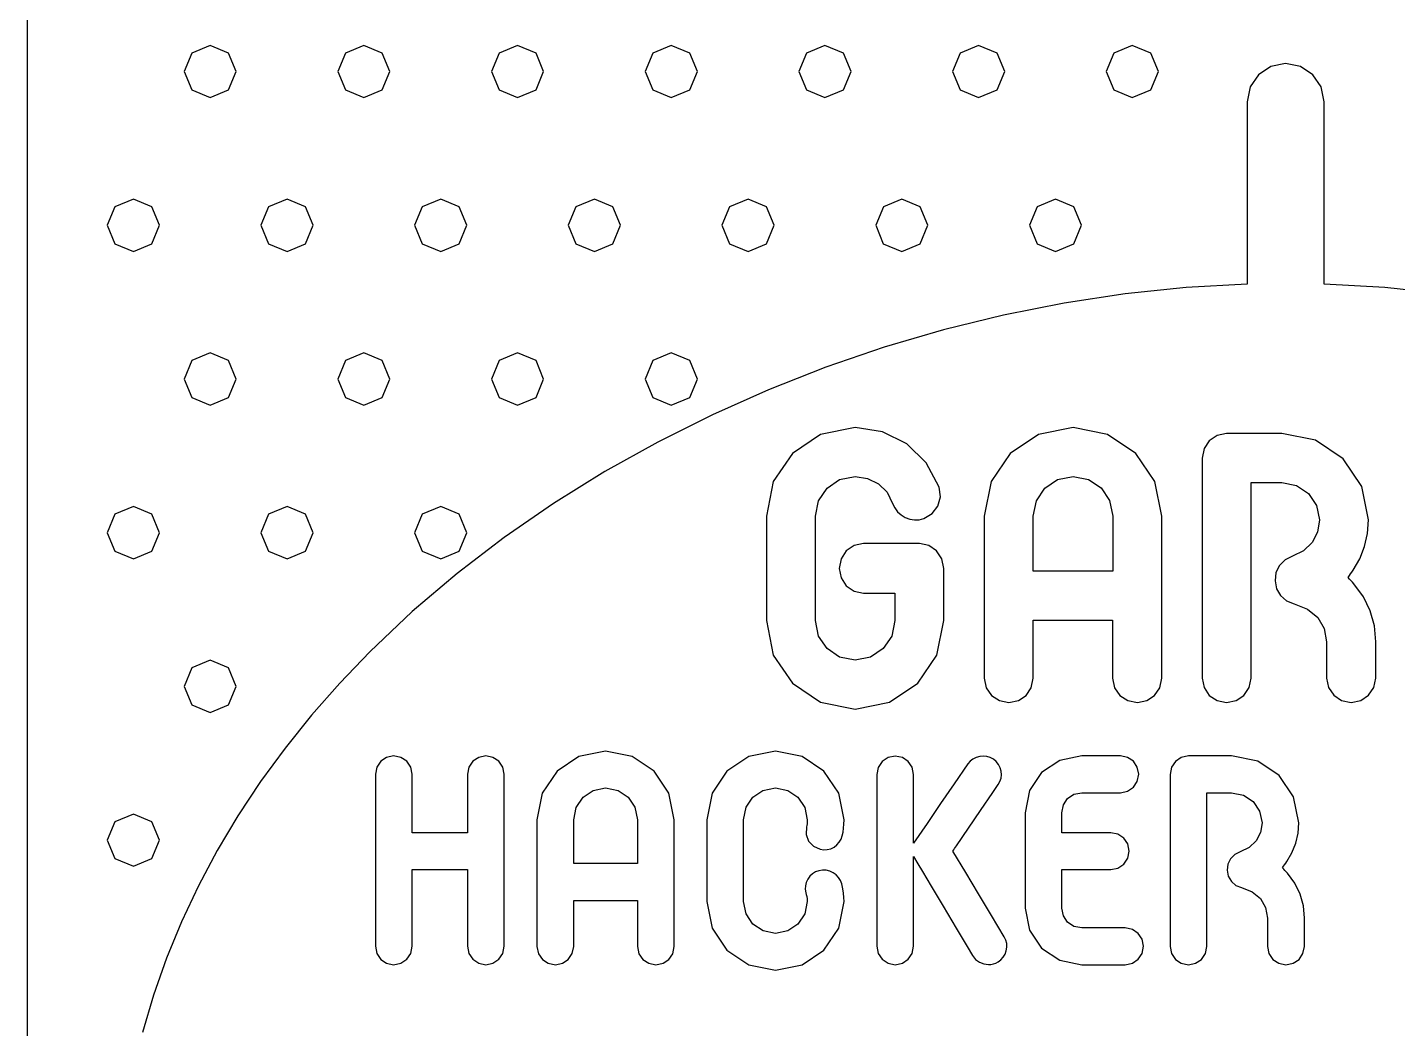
# Model space of a CAD drawing. Extents: x 0.1 to 42, y 0.1 to 59.9.
# Drawn here: x 0.1 to 22.88, y 29.94 to 46.58 of the extents above; entities that cross this region are included whole.
import ezdxf

# ---------------------------------------------------------------- set-up
doc = ezdxf.new("R2010")
doc.units = 0
for name, color, linetype in [('base', 7, 'CONTINUOUS'), ('bolinhas', 7, 'CONTINUOUS'), ('guardachuva', 7, 'CONTINUOUS'), ('texto', 7, 'CONTINUOUS')]:
    doc.layers.add(name, color=color, linetype=linetype)

msp = doc.modelspace()

# ---------------------------------------------------------------- linework, layer by layer
at = {"layer": 'base', "color": 7}
for p, q in [((0.103394, 43.855758), (0.103394, 57.709773)), ((0.103394, 30.001743), (0.103394, 43.855758)), ((0.103394, 16.147725), (0.103394, 30.001743))]:
    msp.add_line(p, q, dxfattribs=at)
at = {"layer": 'bolinhas', "color": 7}
for p, q in [((3.14122, 46.27539), (2.834514, 46.148274)), ((3.14122, 46.27539), (2.834514, 46.148274)), ((3.447356, 46.148274), (3.14122, 46.27539)), ((3.447356, 46.148274), (3.14122, 46.27539)), ((5.695462, 46.27539), (5.3886, 46.148274)), ((5.695462, 46.27539), (5.3886, 46.148274)), ((6.002168, 46.148274), (5.695462, 46.27539)), ((6.002168, 46.148274), (5.695462, 46.27539)), ((8.249704, 46.27539), (7.943102, 46.148274)), ((8.249704, 46.27539), (7.943102, 46.148274)), ((8.556281, 46.148274), (8.249704, 46.27539)), ((8.556281, 46.148274), (8.249704, 46.27539)), ((10.803947, 46.27539), (10.497293, 46.148274)), ((10.803947, 46.27539), (10.497293, 46.148274)), ((11.110627, 46.148274), (10.803947, 46.27539)), ((11.110627, 46.148274), (10.803947, 46.27539)), ((13.358397, 46.27539), (13.051716, 46.148274)), ((13.358397, 46.27539), (13.051716, 46.148274)), ((13.665077, 46.148274), (13.358397, 46.27539)), ((13.665077, 46.148274), (13.358397, 46.27539)), ((15.912846, 46.27539), (15.606244, 46.148274)), ((15.912846, 46.27539), (15.606244, 46.148274)), ((16.219345, 46.148274), (15.912846, 46.27539)), ((16.219345, 46.148274), (15.912846, 46.27539)), ((18.466881, 46.27539), (18.160486, 46.148274)), ((18.466881, 46.27539), (18.160486, 46.148274)), ((18.773587, 46.148274), (18.466881, 46.27539)), ((18.773587, 46.148274), (18.466881, 46.27539)), ((2.834514, 46.148274), (2.70732, 45.84149)), ((2.834514, 46.148274), (2.70732, 45.84149)), ((3.57429, 45.84149), (3.447356, 46.148274)), ((3.57429, 45.84149), (3.447356, 46.148274)), ((5.3886, 46.148274), (5.261563, 45.84149)), ((5.3886, 46.148274), (5.261563, 45.84149)), ((6.129362, 45.84149), (6.002168, 46.148274)), ((6.129362, 45.84149), (6.002168, 46.148274)), ((7.943102, 46.148274), (7.816012, 45.84149)), ((7.943102, 46.148274), (7.816012, 45.84149)), ((8.683189, 45.84149), (8.556281, 46.148274)), ((8.683189, 45.84149), (8.556281, 46.148274)), ((10.497293, 46.148274), (10.370462, 45.84149)), ((10.497293, 46.148274), (10.370462, 45.84149)), ((11.237639, 45.84149), (11.110627, 46.148274)), ((11.237639, 45.84149), (11.110627, 46.148274)), ((13.051716, 46.148274), (12.924704, 45.84149)), ((13.051716, 46.148274), (12.924704, 45.84149)), ((13.792089, 45.84149), (13.665077, 46.148274)), ((13.792089, 45.84149), (13.665077, 46.148274)), ((15.606244, 46.148274), (15.479154, 45.84149)), ((15.606244, 46.148274), (15.479154, 45.84149)), ((16.346331, 45.84149), (16.219345, 46.148274)), ((16.346331, 45.84149), (16.219345, 46.148274)), ((18.160486, 46.148274), (18.033604, 45.84149)), ((18.160486, 46.148274), (18.033604, 45.84149)), ((18.900781, 45.84149), (18.773587, 46.148274)), ((18.900781, 45.84149), (18.773587, 46.148274)), ((2.70732, 45.84149), (2.834514, 45.534991)), ((2.70732, 45.84149), (2.834514, 45.534991)), ((3.447433, 45.535071), (3.57429, 45.84149)), ((3.447433, 45.535071), (3.57429, 45.84149)), ((5.261563, 45.84149), (5.3886, 45.534991)), ((5.261563, 45.84149), (5.3886, 45.534991)), ((6.002246, 45.535071), (6.129362, 45.84149)), ((6.002246, 45.535071), (6.129362, 45.84149)), ((7.816012, 45.84149), (7.943024, 45.534991)), ((7.816012, 45.84149), (7.943024, 45.534991)), ((8.556281, 45.535071), (8.683189, 45.84149)), ((8.556281, 45.535071), (8.683189, 45.84149)), ((10.370462, 45.84149), (10.497293, 45.534991)), ((10.370462, 45.84149), (10.497293, 45.534991)), ((11.110627, 45.535071), (11.237639, 45.84149)), ((11.110627, 45.535071), (11.237639, 45.84149)), ((12.924704, 45.84149), (13.051639, 45.534991)), ((12.924704, 45.84149), (13.051639, 45.534991)), ((13.665077, 45.535071), (13.792089, 45.84149)), ((13.665077, 45.535071), (13.792089, 45.84149)), ((15.479154, 45.84149), (15.606166, 45.534991)), ((15.479154, 45.84149), (15.606166, 45.534991)), ((16.219423, 45.535071), (16.346331, 45.84149)), ((16.219423, 45.535071), (16.346331, 45.84149)), ((18.033604, 45.84149), (18.160486, 45.534991)), ((18.033604, 45.84149), (18.160486, 45.534991)), ((18.773665, 45.535071), (18.900781, 45.84149)), ((18.773665, 45.535071), (18.900781, 45.84149)), ((2.834514, 45.534991), (3.14122, 45.408006)), ((2.834514, 45.534991), (3.14122, 45.408006)), ((3.14122, 45.408006), (3.447433, 45.535071)), ((3.14122, 45.408006), (3.447433, 45.535071)), ((5.3886, 45.534991), (5.695462, 45.408006)), ((5.3886, 45.534991), (5.695462, 45.408006)), ((5.695462, 45.408006), (6.002246, 45.535071)), ((5.695462, 45.408006), (6.002246, 45.535071)), ((7.943024, 45.534991), (8.249704, 45.408006)), ((7.943024, 45.534991), (8.249704, 45.408006)), ((8.249704, 45.408006), (8.556281, 45.535071)), ((8.249704, 45.408006), (8.556281, 45.535071)), ((10.497293, 45.534991), (10.803947, 45.408006)), ((10.497293, 45.534991), (10.803947, 45.408006)), ((10.803947, 45.408006), (11.110627, 45.535071)), ((10.803947, 45.408006), (11.110627, 45.535071)), ((13.051639, 45.534991), (13.358397, 45.408006)), ((13.051639, 45.534991), (13.358397, 45.408006)), ((13.358397, 45.408006), (13.665077, 45.535071)), ((13.358397, 45.408006), (13.665077, 45.535071)), ((15.606166, 45.534991), (15.912846, 45.408006)), ((15.606166, 45.534991), (15.912846, 45.408006)), ((15.912846, 45.408006), (16.219423, 45.535071)), ((15.912846, 45.408006), (16.219423, 45.535071)), ((18.160486, 45.534991), (18.466881, 45.408006)), ((18.160486, 45.534991), (18.466881, 45.408006)), ((18.466881, 45.408006), (18.773665, 45.535071)), ((18.466881, 45.408006), (18.773665, 45.535071)), ((1.557289, 43.593435), (1.430095, 43.286002)), ((1.557289, 43.593435), (1.430095, 43.286002)), ((1.863995, 43.720732), (1.557289, 43.593435)), ((1.863995, 43.720732), (1.557289, 43.593435)), ((2.170131, 43.593514), (1.863995, 43.720732)), ((2.170131, 43.593514), (1.863995, 43.720732)), ((2.297065, 43.286002), (2.170131, 43.593514)), ((2.297065, 43.286002), (2.170131, 43.593514)), ((4.111739, 43.593435), (3.984545, 43.286002)), ((4.111739, 43.593435), (3.984545, 43.286002)), ((4.418445, 43.720732), (4.111739, 43.593435)), ((4.418445, 43.720732), (4.111739, 43.593435)), ((4.724866, 43.593514), (4.418445, 43.720732)), ((4.724866, 43.593514), (4.418445, 43.720732)), ((4.85193, 43.286002), (4.724866, 43.593514)), ((4.85193, 43.286002), (4.724866, 43.593514)), ((6.665877, 43.593435), (6.538788, 43.286002)), ((6.665877, 43.593435), (6.538788, 43.286002)), ((6.97248, 43.720732), (6.665877, 43.593435)), ((6.97248, 43.720732), (6.665877, 43.593435)), ((7.278953, 43.593514), (6.97248, 43.720732)), ((7.278953, 43.593514), (6.97248, 43.720732)), ((7.405757, 43.286002), (7.278953, 43.593514)), ((7.405757, 43.286002), (7.278953, 43.593514)), ((9.220327, 43.593435), (9.093237, 43.286002)), ((9.220327, 43.593435), (9.093237, 43.286002)), ((9.526929, 43.720732), (9.220327, 43.593435)), ((9.526929, 43.720732), (9.220327, 43.593435)), ((9.833506, 43.593514), (9.526929, 43.720732)), ((9.833506, 43.593514), (9.526929, 43.720732)), ((9.960414, 43.286002), (9.833506, 43.593514)), ((9.960414, 43.286002), (9.833506, 43.593514)), ((11.774388, 43.593435), (11.647479, 43.286002)), ((11.774388, 43.593435), (11.647479, 43.286002)), ((12.080964, 43.720732), (11.774388, 43.593435)), ((12.080964, 43.720732), (11.774388, 43.593435)), ((12.387826, 43.593514), (12.080964, 43.720732)), ((12.387826, 43.593514), (12.080964, 43.720732)), ((12.514864, 43.286002), (12.387826, 43.593514)), ((12.514864, 43.286002), (12.387826, 43.593514)), ((14.328941, 43.593435), (14.201929, 43.286002)), ((14.328941, 43.593435), (14.201929, 43.286002)), ((14.635621, 43.720732), (14.328941, 43.593435)), ((14.635621, 43.720732), (14.328941, 43.593435)), ((14.94212, 43.593514), (14.635621, 43.720732)), ((14.94212, 43.593514), (14.635621, 43.720732)), ((15.069106, 43.286002), (14.94212, 43.593514)), ((15.069106, 43.286002), (14.94212, 43.593514)), ((16.883547, 43.593435), (16.756586, 43.286002)), ((16.883547, 43.593435), (16.756586, 43.286002)), ((17.189864, 43.720732), (16.883547, 43.593435)), ((17.189864, 43.720732), (16.883547, 43.593435)), ((17.496466, 43.593514), (17.189864, 43.720732)), ((17.496466, 43.593514), (17.189864, 43.720732)), ((17.623556, 43.286002), (17.496466, 43.593514)), ((17.623556, 43.286002), (17.496466, 43.593514)), ((1.430095, 43.286002), (1.557211, 42.979246)), ((1.430095, 43.286002), (1.557211, 42.979246)), ((2.170209, 42.979323), (2.297065, 43.286002)), ((2.170209, 42.979323), (2.297065, 43.286002)), ((3.984545, 43.286002), (4.111739, 42.979246)), ((3.984545, 43.286002), (4.111739, 42.979246)), ((4.724944, 42.979323), (4.85193, 43.286002)), ((4.724944, 42.979323), (4.85193, 43.286002)), ((6.538788, 43.286002), (6.665799, 42.979246)), ((6.538788, 43.286002), (6.665799, 42.979246)), ((7.278953, 42.979323), (7.405757, 43.286002)), ((7.278953, 42.979323), (7.405757, 43.286002)), ((9.093237, 43.286002), (9.220327, 42.979246)), ((9.093237, 43.286002), (9.220327, 42.979246)), ((9.833506, 42.979323), (9.960414, 43.286002)), ((9.833506, 42.979323), (9.960414, 43.286002)), ((11.647479, 43.286002), (11.774466, 42.979246)), ((11.647479, 43.286002), (11.774466, 42.979246)), ((12.387826, 42.979323), (12.514864, 43.286002)), ((12.387826, 42.979323), (12.514864, 43.286002)), ((14.201929, 43.286002), (14.328863, 42.979246)), ((14.201929, 43.286002), (14.328863, 42.979246)), ((14.94212, 42.979323), (15.069106, 43.286002)), ((14.94212, 42.979323), (15.069106, 43.286002)), ((16.756586, 43.286002), (16.883469, 42.979246)), ((16.756586, 43.286002), (16.883469, 42.979246)), ((17.496544, 42.979323), (17.623556, 43.286002)), ((17.496544, 42.979323), (17.623556, 43.286002)), ((1.557211, 42.979246), (1.863995, 42.852311)), ((1.557211, 42.979246), (1.863995, 42.852311)), ((1.863995, 42.852311), (2.170209, 42.979323)), ((1.863995, 42.852311), (2.170209, 42.979323)), ((4.111739, 42.979246), (4.418445, 42.852311)), ((4.111739, 42.979246), (4.418445, 42.852311)), ((4.418445, 42.852311), (4.724944, 42.979323)), ((4.418445, 42.852311), (4.724944, 42.979323)), ((6.665799, 42.979246), (6.97248, 42.852311)), ((6.665799, 42.979246), (6.97248, 42.852311)), ((6.97248, 42.852311), (7.278953, 42.979323)), ((6.97248, 42.852311), (7.278953, 42.979323)), ((9.220327, 42.979246), (9.526929, 42.852311)), ((9.220327, 42.979246), (9.526929, 42.852311)), ((9.526929, 42.852311), (9.833506, 42.979323)), ((9.526929, 42.852311), (9.833506, 42.979323)), ((11.774466, 42.979246), (12.080964, 42.852311)), ((11.774466, 42.979246), (12.080964, 42.852311)), ((12.080964, 42.852311), (12.387826, 42.979323)), ((12.080964, 42.852311), (12.387826, 42.979323)), ((14.328863, 42.979246), (14.635621, 42.852311)), ((14.328863, 42.979246), (14.635621, 42.852311)), ((14.635621, 42.852311), (14.94212, 42.979323)), ((14.635621, 42.852311), (14.94212, 42.979323)), ((16.883469, 42.979246), (17.189864, 42.852311)), ((16.883469, 42.979246), (17.189864, 42.852311)), ((17.189864, 42.852311), (17.496544, 42.979323)), ((17.189864, 42.852311), (17.496544, 42.979323)), ((2.834514, 41.038235), (2.70732, 40.731552)), ((2.834514, 41.038235), (2.70732, 40.731552)), ((3.14122, 41.165246), (2.834514, 41.038235)), ((3.14122, 41.165246), (2.834514, 41.038235)), ((3.447356, 41.038235), (3.14122, 41.165246)), ((3.447356, 41.038235), (3.14122, 41.165246)), ((3.57429, 40.731552), (3.447356, 41.038235)), ((3.57429, 40.731552), (3.447356, 41.038235)), ((5.3886, 41.038235), (5.261563, 40.731552)), ((5.3886, 41.038235), (5.261563, 40.731552)), ((5.695462, 41.165246), (5.3886, 41.038235)), ((5.695462, 41.165246), (5.3886, 41.038235)), ((6.002168, 41.038235), (5.695462, 41.165246)), ((6.002168, 41.038235), (5.695462, 41.165246)), ((6.129362, 40.731552), (6.002168, 41.038235)), ((6.129362, 40.731552), (6.002168, 41.038235)), ((7.943102, 41.038235), (7.816012, 40.731552)), ((7.943102, 41.038235), (7.816012, 40.731552)), ((8.249704, 41.165246), (7.943102, 41.038235)), ((8.249704, 41.165246), (7.943102, 41.038235)), ((8.556281, 41.038235), (8.249704, 41.165246)), ((8.556281, 41.038235), (8.249704, 41.165246)), ((8.683189, 40.731552), (8.556281, 41.038235)), ((8.683189, 40.731552), (8.556281, 41.038235)), ((10.497293, 41.038235), (10.370462, 40.731552)), ((10.497293, 41.038235), (10.370462, 40.731552)), ((10.803947, 41.165246), (10.497293, 41.038235)), ((10.803947, 41.165246), (10.497293, 41.038235)), ((11.110627, 41.038235), (10.803947, 41.165246)), ((11.110627, 41.038235), (10.803947, 41.165246)), ((11.237639, 40.731552), (11.110627, 41.038235)), ((11.237639, 40.731552), (11.110627, 41.038235)), ((2.70732, 40.731552), (2.834514, 40.424952)), ((2.70732, 40.731552), (2.834514, 40.424952)), ((3.447433, 40.424952), (3.57429, 40.731552)), ((3.447433, 40.424952), (3.57429, 40.731552)), ((5.261563, 40.731552), (5.3886, 40.424952)), ((5.261563, 40.731552), (5.3886, 40.424952)), ((6.002246, 40.424952), (6.129362, 40.731552)), ((6.002246, 40.424952), (6.129362, 40.731552)), ((7.816012, 40.731552), (7.943024, 40.424952)), ((7.816012, 40.731552), (7.943024, 40.424952)), ((8.556281, 40.424952), (8.683189, 40.731552)), ((8.556281, 40.424952), (8.683189, 40.731552)), ((10.370462, 40.731552), (10.497293, 40.424952)), ((10.370462, 40.731552), (10.497293, 40.424952)), ((11.110627, 40.424952), (11.237639, 40.731552)), ((11.110627, 40.424952), (11.237639, 40.731552)), ((2.834514, 40.424952), (3.14122, 40.297861)), ((2.834514, 40.424952), (3.14122, 40.297861)), ((3.14122, 40.297861), (3.447433, 40.424952)), ((3.14122, 40.297861), (3.447433, 40.424952)), ((5.3886, 40.424952), (5.695462, 40.297861)), ((5.3886, 40.424952), (5.695462, 40.297861)), ((5.695462, 40.297861), (6.002246, 40.424952)), ((5.695462, 40.297861), (6.002246, 40.424952)), ((7.943024, 40.424952), (8.249704, 40.297861)), ((7.943024, 40.424952), (8.249704, 40.297861)), ((8.249704, 40.297861), (8.556281, 40.424952)), ((8.249704, 40.297861), (8.556281, 40.424952)), ((10.497293, 40.424952), (10.803947, 40.297861)), ((10.497293, 40.424952), (10.803947, 40.297861)), ((10.803947, 40.297861), (11.110627, 40.424952)), ((10.803947, 40.297861), (11.110627, 40.424952)), ((1.863995, 38.611002), (1.557289, 38.48376)), ((1.863995, 38.611002), (1.557289, 38.48376)), ((2.170131, 38.48376), (1.863995, 38.611002)), ((2.170131, 38.48376), (1.863995, 38.611002)), ((4.418445, 38.611002), (4.111739, 38.48376)), ((4.418445, 38.611002), (4.111739, 38.48376)), ((4.724866, 38.48376), (4.418445, 38.611002)), ((4.724866, 38.48376), (4.418445, 38.611002)), ((6.97248, 38.611002), (6.665877, 38.48376)), ((6.97248, 38.611002), (6.665877, 38.48376)), ((7.278953, 38.48376), (6.97248, 38.611002)), ((7.278953, 38.48376), (6.97248, 38.611002)), ((1.557289, 38.48376), (1.430095, 38.176688)), ((1.557289, 38.48376), (1.430095, 38.176688)), ((2.297065, 38.176688), (2.170131, 38.48376)), ((2.297065, 38.176688), (2.170131, 38.48376)), ((4.111739, 38.48376), (3.984545, 38.176688)), ((4.111739, 38.48376), (3.984545, 38.176688)), ((4.85193, 38.176688), (4.724866, 38.48376)), ((4.85193, 38.176688), (4.724866, 38.48376)), ((6.665877, 38.48376), (6.538788, 38.176688)), ((6.665877, 38.48376), (6.538788, 38.176688)), ((7.405757, 38.176688), (7.278953, 38.48376)), ((7.405757, 38.176688), (7.278953, 38.48376)), ((1.430095, 38.176688), (1.557211, 37.870113)), ((1.430095, 38.176688), (1.557211, 37.870113)), ((2.170209, 37.870192), (2.297065, 38.176688)), ((2.170209, 37.870192), (2.297065, 38.176688)), ((3.984545, 38.176688), (4.111739, 37.870113)), ((3.984545, 38.176688), (4.111739, 37.870113)), ((4.724944, 37.870192), (4.85193, 38.176688)), ((4.724944, 37.870192), (4.85193, 38.176688)), ((6.538788, 38.176688), (6.665799, 37.870113)), ((6.538788, 38.176688), (6.665799, 37.870113)), ((7.278953, 37.870192), (7.405757, 38.176688)), ((7.278953, 37.870192), (7.405757, 38.176688)), ((1.557211, 37.870113), (1.863995, 37.743203)), ((1.557211, 37.870113), (1.863995, 37.743203)), ((1.863995, 37.743203), (2.170209, 37.870192)), ((1.863995, 37.743203), (2.170209, 37.870192)), ((4.111739, 37.870113), (4.418445, 37.743203)), ((4.111739, 37.870113), (4.418445, 37.743203)), ((4.418445, 37.743203), (4.724944, 37.870192)), ((4.418445, 37.743203), (4.724944, 37.870192)), ((6.665799, 37.870113), (6.97248, 37.743203)), ((6.665799, 37.870113), (6.97248, 37.743203)), ((6.97248, 37.743203), (7.278953, 37.870192)), ((6.97248, 37.743203), (7.278953, 37.870192)), ((3.14122, 36.056555), (2.834514, 35.929411)), ((3.14122, 36.056555), (2.834514, 35.929411)), ((3.447356, 35.929411), (3.14122, 36.056555)), ((3.447356, 35.929411), (3.14122, 36.056555)), ((2.834514, 35.929411), (2.70732, 35.622447)), ((2.834514, 35.929411), (2.70732, 35.622447)), ((3.57429, 35.622447), (3.447356, 35.929411)), ((3.57429, 35.622447), (3.447356, 35.929411)), ((2.70732, 35.622447), (2.834514, 35.315897)), ((2.70732, 35.622447), (2.834514, 35.315897)), ((3.447433, 35.315973), (3.57429, 35.622447)), ((3.447433, 35.315973), (3.57429, 35.622447)), ((2.834514, 35.315897), (3.14122, 35.189171)), ((2.834514, 35.315897), (3.14122, 35.189171)), ((3.14122, 35.189171), (3.447433, 35.315973)), ((3.14122, 35.189171), (3.447433, 35.315973)), ((1.863995, 33.501691), (1.557289, 33.374547)), ((1.863995, 33.501691), (1.557289, 33.374547)), ((2.170131, 33.374626), (1.863995, 33.501691)), ((2.170131, 33.374626), (1.863995, 33.501691)), ((1.557289, 33.374547), (1.430095, 33.067582)), ((1.557289, 33.374547), (1.430095, 33.067582)), ((2.297065, 33.067582), (2.170131, 33.374626)), ((2.297065, 33.067582), (2.170131, 33.374626)), ((1.430095, 33.067582), (1.557211, 32.761526)), ((1.430095, 33.067582), (1.557211, 32.761526)), ((2.170209, 32.761526), (2.297065, 33.067582)), ((2.170209, 32.761526), (2.297065, 33.067582)), ((1.557211, 32.761526), (1.863995, 32.634512)), ((1.557211, 32.761526), (1.863995, 32.634512)), ((1.863995, 32.634512), (2.170209, 32.761526)), ((1.863995, 32.634512), (2.170209, 32.761526))]:
    msp.add_line(p, q, dxfattribs=at)
at = {"layer": 'guardachuva', "color": 7}
for p, q in [((20.563734, 45.789144), (20.426876, 45.586252)), ((20.766782, 45.925813), (20.563734, 45.789144)), ((21.015523, 45.97589), (20.766782, 45.925813)), ((21.264024, 45.925813), (21.015523, 45.97589)), ((21.466949, 45.789144), (21.264024, 45.925813)), ((21.60376, 45.586252), (21.466949, 45.789144)), ((20.426876, 45.586252), (20.376703, 45.337487)), ((21.653928, 45.337487), (21.60376, 45.586252)), ((20.376703, 45.337487), (20.376703, 44.580183)), ((21.653928, 44.580183), (21.653928, 45.337487)), ((20.376703, 44.580183), (20.376703, 43.822882)), ((21.653928, 43.822882), (21.653928, 44.580183)), ((20.376703, 43.822882), (20.376703, 43.065578)), ((21.653928, 43.065578), (21.653928, 43.822882)), ((20.376703, 43.065578), (20.376703, 42.308277)), ((21.653928, 42.308277), (21.653928, 43.065578)), ((18.346007, 42.145917), (17.33367, 41.992679)), ((19.361341, 42.251508), (18.346007, 42.145917)), ((20.376703, 42.308277), (19.361341, 42.251508)), ((22.662977, 42.251316), (21.653928, 42.308277)), ((23.672754, 42.145079), (22.662977, 42.251316)), ((17.33367, 41.992679), (16.327297, 41.79297)), ((16.327297, 41.79297), (15.329858, 41.547965)), ((15.329858, 41.547965), (14.344322, 41.258837)), ((14.344322, 41.258837), (13.373655, 40.926765)), ((13.373655, 40.926765), (12.420829, 40.552923)), ((12.420829, 40.552923), (11.488811, 40.138485)), ((11.488811, 40.138485), (10.58057, 39.684626)), ((10.58057, 39.684626), (9.699073, 39.192521)), ((9.699073, 39.192521), (8.847291, 38.663346)), ((8.847291, 38.663346), (8.028192, 38.098281)), ((8.028192, 38.098281), (7.244744, 37.498494)), ((7.244744, 37.498494), (6.499916, 36.865162)), ((6.499916, 36.865162), (5.796677, 36.199459)), ((5.796677, 36.199459), (5.296236, 35.677424)), ((5.296236, 35.677424), (4.826409, 35.143157)), ((4.826409, 35.143157), (4.387428, 34.597187)), ((4.387428, 34.597187), (3.979524, 34.040032)), ((3.979524, 34.040032), (3.602931, 33.472218)), ((3.602931, 33.472218), (3.257877, 32.894267)), ((3.257877, 32.894267), (2.944598, 32.306697)), ((2.944598, 32.306697), (2.663323, 31.71004)), ((2.663323, 31.71004), (2.414285, 31.104808)), ((2.414285, 31.104808), (2.197715, 30.491528)), ((2.197715, 30.491528), (2.013846, 29.870727))]:
    msp.add_line(p, q, dxfattribs=at)
at = {"layer": 'texto', "color": 7}
for p, q in [((13.859495, 39.928052), (13.285549, 39.811951)), ((14.315919, 39.85617), (13.859495, 39.928052)), ((14.718636, 39.65332), (14.315919, 39.85617)), ((17.481687, 39.928052), (16.907993, 39.811951)), ((18.055131, 39.811923), (17.481687, 39.928052)), ((13.285549, 39.811951), (12.816798, 39.495473)), ((15.040697, 39.338741), (14.718636, 39.65332)), ((16.907993, 39.811951), (16.43899, 39.495473)), ((18.523787, 39.495396), (18.055131, 39.811923)), ((19.746571, 39.705762), (19.659922, 39.57515)), ((19.87518, 39.793869), (19.746571, 39.705762)), ((20.032821, 39.826189), (19.87518, 39.793869)), ((20.262319, 39.826189), (20.032821, 39.826189)), ((20.491817, 39.826189), (20.262319, 39.826189)), ((20.721315, 39.826189), (20.491817, 39.826189)), ((20.950814, 39.826189), (20.721315, 39.826189)), ((21.512309, 39.712995), (20.950814, 39.826189)), ((21.971059, 39.404577), (21.512309, 39.712995)), ((12.816798, 39.495473), (12.500726, 39.026357)), ((16.43899, 39.495473), (16.12251, 39.026357)), ((18.83996, 39.02627), (18.523787, 39.495396)), ((19.659922, 39.57515), (19.628166, 39.41531)), ((19.628166, 39.41531), (19.628166, 38.501777)), ((22.280474, 38.947679), (21.971059, 39.404577)), ((15.255151, 38.931666), (15.040697, 39.338741)), ((12.500726, 39.026357), (12.384817, 38.452337)), ((13.392695, 38.919293), (13.602713, 39.06096)), ((13.602713, 39.06096), (13.859495, 39.112935)), ((13.859495, 39.112935), (14.065663, 39.080713)), ((14.065663, 39.080713), (14.246495, 38.989733)), ((14.246495, 38.989733), (14.389954, 38.848506)), ((16.12251, 39.026357), (16.006386, 38.452337)), ((17.014213, 38.919293), (17.224457, 39.06096)), ((17.224457, 39.06096), (17.481894, 39.112935)), ((17.481894, 39.112935), (17.740659, 39.061866)), ((17.740659, 39.061866), (17.949783, 38.921704)), ((18.95595, 38.452337), (18.83996, 39.02627)), ((20.443488, 39.010474), (20.570267, 39.010474)), ((20.443543, 39.010448), (20.443488, 39.010474)), ((20.443595, 39.010448), (20.443543, 39.010448)), ((20.443646, 39.010448), (20.443595, 39.010448)), ((20.443698, 39.010448), (20.443646, 39.010448)), ((20.443698, 38.198131), (20.443698, 39.010448)), ((20.570267, 39.010474), (20.697046, 39.010474)), ((20.697046, 39.010474), (20.823825, 39.010474)), ((20.823825, 39.010474), (20.950603, 39.010474)), ((20.950603, 39.010474), (21.195329, 38.961536)), ((21.195329, 38.961536), (21.395002, 38.828212)), ((22.393966, 38.389051), (22.280474, 38.947679)), ((13.250928, 38.709292), (13.392695, 38.919293)), ((14.389954, 38.848506), (14.484004, 38.665553)), ((15.236458, 38.619983), (15.276809, 38.771273)), ((15.276809, 38.771273), (15.255151, 38.931666)), ((16.872452, 38.709292), (17.014213, 38.919293)), ((17.949783, 38.921704), (18.089645, 38.712007)), ((21.395002, 38.828212), (21.529538, 38.630721)), ((13.198898, 38.452337), (13.250928, 38.709292)), ((14.484004, 38.665553), (14.517938, 38.591577)), ((14.517938, 38.591577), (14.564764, 38.526745)), ((14.564764, 38.526745), (14.623218, 38.472409)), ((15.002319, 38.412521), (15.142246, 38.494746)), ((15.142246, 38.494746), (15.236458, 38.619983)), ((16.820467, 38.452337), (16.872452, 38.709292)), ((18.089645, 38.712007), (18.140625, 38.452337)), ((19.628166, 38.501777), (19.628166, 37.588243)), ((21.529538, 38.630721), (21.578845, 38.389283)), ((12.384817, 38.452337), (12.384817, 38.018539)), ((13.198898, 38.018539), (13.198898, 38.452337)), ((14.623218, 38.472409), (14.692035, 38.429934)), ((14.692035, 38.429934), (14.767351, 38.402305)), ((14.767351, 38.402305), (14.845311, 38.389971)), ((14.845311, 38.389971), (14.924204, 38.393245)), ((14.924204, 38.393245), (15.002319, 38.412521)), ((16.006386, 38.452337), (16.006386, 37.778774)), ((16.820467, 38.22398), (16.820467, 38.452337)), ((18.140625, 38.452337), (18.140625, 38.22398)), ((18.95595, 37.778774), (18.95595, 38.452337)), ((21.578845, 38.389283), (21.546409, 38.188293)), ((22.377394, 38.166322), (22.393966, 38.389051)), ((16.820467, 37.995622), (16.820467, 38.22398)), ((18.140625, 38.22398), (18.140625, 37.995622)), ((20.443698, 37.385814), (20.443698, 38.198131)), ((21.546409, 38.188293), (21.454995, 38.012914)), ((22.328291, 37.950927), (22.377394, 38.166322)), ((12.384817, 38.018539), (12.384817, 37.584744)), ((13.198898, 37.584744), (13.198898, 38.018539)), ((13.712546, 37.875506), (13.625376, 37.744504)), ((13.841717, 37.963847), (13.712546, 37.875506)), ((13.999704, 37.996243), (13.841717, 37.963847)), ((14.232313, 37.996243), (13.999704, 37.996243)), ((14.464922, 37.996243), (14.232313, 37.996243)), ((14.697531, 37.996243), (14.464922, 37.996243)), ((14.930141, 37.996243), (14.697531, 37.996243)), ((15.086887, 37.963875), (14.930141, 37.996243)), ((15.215147, 37.875582), (15.086887, 37.963875)), ((15.301756, 37.744591), (15.215147, 37.875582)), ((16.820467, 37.767262), (16.820467, 37.995622)), ((18.140625, 37.995622), (18.140625, 37.767262)), ((21.313455, 37.874984), (21.130634, 37.786346)), ((21.454995, 38.012914), (21.313455, 37.874984)), ((22.247574, 37.745833), (22.328291, 37.950927)), ((12.384817, 37.584744), (12.384817, 37.150948)), ((13.198898, 37.150948), (13.198898, 37.584744)), ((13.625376, 37.744504), (13.593389, 37.584123)), ((13.593389, 37.584123), (13.625376, 37.425178)), ((15.333551, 37.584123), (15.301756, 37.744591)), ((15.333551, 37.367379), (15.333551, 37.584123)), ((16.006386, 37.778774), (16.006386, 37.105214)), ((16.820467, 37.538905), (16.820467, 37.767262)), ((18.140625, 37.767262), (18.140625, 37.538905)), ((18.95595, 37.105214), (18.95595, 37.778774)), ((19.628166, 37.588243), (19.628166, 36.674712)), ((20.912983, 37.632397), (20.854803, 37.51381)), ((21.007139, 37.726171), (20.912983, 37.632397)), ((21.130634, 37.786346), (21.007139, 37.726171)), ((22.136154, 37.554021), (22.247574, 37.745833)), ((13.625376, 37.425178), (13.712546, 37.294915)), ((15.333551, 37.150638), (15.333551, 37.367379)), ((17.150506, 37.538905), (16.820467, 37.538905)), ((17.480546, 37.538905), (17.150506, 37.538905)), ((17.810586, 37.538905), (17.480546, 37.538905)), ((18.140625, 37.538905), (17.810586, 37.538905)), ((20.443698, 36.573496), (20.443698, 37.385814)), ((20.854803, 37.51381), (20.839227, 37.379201)), ((20.839227, 37.379201), (20.865014, 37.246898)), ((22.05361, 37.434553), (22.074246, 37.464421)), ((22.077565, 37.407545), (22.05361, 37.434553)), ((22.074246, 37.464421), (22.094882, 37.494288)), ((22.10152, 37.380536), (22.077565, 37.407545)), ((22.094882, 37.494288), (22.115518, 37.524156)), ((22.125475, 37.353527), (22.10152, 37.380536)), ((22.115518, 37.524156), (22.136154, 37.554021)), ((22.14943, 37.326519), (22.125475, 37.353527)), ((12.384817, 37.150948), (12.384817, 36.717153)), ((13.198898, 36.717153), (13.198898, 37.150948)), ((13.712546, 37.294915), (13.841717, 37.206848)), ((13.841717, 37.206848), (13.999704, 37.174488)), ((13.999704, 37.174488), (14.129697, 37.174488)), ((14.129697, 37.174488), (14.259691, 37.174488)), ((14.259691, 37.174488), (14.389685, 37.174488)), ((14.389685, 37.174488), (14.519678, 37.174488)), ((14.519678, 37.174488), (14.519678, 37.060154)), ((15.333551, 36.933894), (15.333551, 37.150638)), ((20.865014, 37.246898), (20.931652, 37.132463)), ((20.931652, 37.132463), (21.031466, 37.045211)), ((22.307148, 37.113678), (22.14943, 37.326519)), ((14.519678, 37.060154), (14.519678, 36.945821)), ((14.519678, 36.945821), (14.519678, 36.831487)), ((15.333551, 36.717153), (15.333551, 36.933894)), ((16.006386, 37.105214), (16.006386, 36.431654)), ((18.95595, 36.431654), (18.95595, 37.105214)), ((21.031466, 37.045211), (21.15677, 36.994459)), ((21.15677, 36.994459), (21.380347, 36.907644)), ((21.380347, 36.907644), (21.549267, 36.767707)), ((22.421368, 36.879916), (22.307148, 37.113678)), ((12.384817, 36.717153), (12.500726, 36.143731)), ((13.250928, 36.460644), (13.198898, 36.717153)), ((14.519678, 36.717153), (14.467742, 36.460644)), ((14.519678, 36.831487), (14.519678, 36.717153)), ((15.217564, 36.143731), (15.333551, 36.717153)), ((16.820259, 36.724203), (17.150299, 36.724203)), ((16.820259, 36.482677), (16.820259, 36.724203)), ((17.150299, 36.724203), (17.480338, 36.724203)), ((17.480338, 36.724203), (17.810378, 36.724203)), ((17.810378, 36.724203), (18.140418, 36.724203)), ((18.140418, 36.724203), (18.140418, 36.482677)), ((19.628166, 36.674712), (19.628166, 35.761179)), ((21.549267, 36.767707), (21.656078, 36.58367)), ((22.490829, 36.628964), (22.421368, 36.879916)), ((13.392695, 36.25082), (13.250928, 36.460644)), ((14.467742, 36.460644), (14.326166, 36.25082)), ((16.820259, 36.241148), (16.820259, 36.482677)), ((18.140418, 36.482677), (18.140418, 36.241148)), ((20.443698, 35.761179), (20.443698, 36.573496)), ((21.656078, 36.58367), (21.693337, 36.364556)), ((22.514262, 36.364556), (22.490829, 36.628964)), ((13.602713, 36.109167), (13.392695, 36.25082)), ((14.326166, 36.25082), (14.1163, 36.109167)), ((16.006386, 36.431654), (16.006386, 35.758091)), ((16.820259, 35.99962), (16.820259, 36.241148)), ((18.140418, 36.241148), (18.140418, 35.99962)), ((18.95595, 35.758091), (18.95595, 36.431654)), ((21.693337, 36.364556), (21.693337, 36.21377)), ((21.693337, 36.21377), (21.693337, 36.062984)), ((22.514262, 36.21377), (22.514262, 36.364556)), ((22.514262, 36.062984), (22.514262, 36.21377)), ((12.500726, 36.143731), (12.816798, 35.67492)), ((13.859495, 36.057176), (13.602713, 36.109167)), ((14.1163, 36.109167), (13.859495, 36.057176)), ((14.901415, 35.67492), (15.217564, 36.143731)), ((16.820259, 35.758091), (16.820259, 35.99962)), ((18.140418, 35.99962), (18.140418, 35.758091)), ((21.693337, 36.062984), (21.693337, 35.912196)), ((22.514262, 35.912196), (22.514262, 36.062984)), ((16.006386, 35.758091), (16.038561, 35.60163)), ((16.78847, 35.601718), (16.820259, 35.758091)), ((18.140418, 35.758091), (18.172816, 35.60163)), ((18.924097, 35.601718), (18.95595, 35.758091)), ((19.628166, 35.761179), (19.659922, 35.603462)), ((20.411349, 35.603462), (20.443698, 35.761179)), ((21.693337, 35.912196), (21.693337, 35.76141)), ((21.693337, 35.76141), (21.72568, 35.603696)), ((22.48189, 35.603696), (22.514262, 35.76141)), ((22.514262, 35.76141), (22.514262, 35.912196)), ((12.816798, 35.67492), (13.285549, 35.358558)), ((14.432819, 35.358558), (14.901415, 35.67492)), ((16.038561, 35.60163), (16.126424, 35.473786)), ((16.701907, 35.473862), (16.78847, 35.601718)), ((18.172816, 35.60163), (18.261156, 35.473786)), ((18.83739, 35.473862), (18.924097, 35.601718)), ((19.659922, 35.603462), (19.746571, 35.474486)), ((20.323193, 35.474486), (20.411349, 35.603462)), ((21.72568, 35.603696), (21.81379, 35.47472)), ((22.393731, 35.47472), (22.48189, 35.603696)), ((13.285549, 35.358558), (13.859495, 35.242474)), ((13.859495, 35.242474), (14.432819, 35.358558)), ((16.126424, 35.473786), (16.256988, 35.387556)), ((16.256988, 35.387556), (16.417264, 35.355927)), ((16.417264, 35.355927), (16.57377, 35.387584)), ((16.57377, 35.387584), (16.701907, 35.473862)), ((18.261156, 35.473786), (18.392157, 35.387556)), ((18.392157, 35.387556), (18.55254, 35.355927)), ((18.55254, 35.355927), (18.709111, 35.387584)), ((18.709111, 35.387584), (18.83739, 35.473862)), ((19.746571, 35.474486), (19.87518, 35.387432)), ((19.87518, 35.387432), (20.032821, 35.355487)), ((20.032821, 35.355487), (20.192571, 35.387432)), ((20.192571, 35.387432), (20.323193, 35.474486)), ((21.81379, 35.47472), (21.94429, 35.387666)), ((21.94429, 35.387666), (22.1038, 35.355719)), ((22.1038, 35.355719), (22.263223, 35.387666)), ((22.263223, 35.387666), (22.393731, 35.47472)), ((6.07267, 34.444002), (5.976342, 34.378572)), ((6.190543, 34.46802), (6.07267, 34.444002)), ((6.310212, 34.444031), (6.190543, 34.46802)), ((6.408064, 34.378648), (6.310212, 34.444031)), ((7.603764, 34.444002), (7.507435, 34.378572)), ((7.721637, 34.46802), (7.603764, 34.444002)), ((7.841458, 34.444031), (7.721637, 34.46802)), ((7.939442, 34.378648), (7.841458, 34.444031)), ((9.268775, 34.457439), (8.905997, 34.212696)), ((9.712559, 34.547248), (9.268775, 34.457439)), ((10.156039, 34.457467), (9.712559, 34.547248)), ((10.51855, 34.212772), (10.156039, 34.457467)), ((12.092594, 34.45723), (11.729949, 34.21249)), ((12.536226, 34.547039), (12.092594, 34.45723)), ((12.979718, 34.457337), (12.536226, 34.547039)), ((13.342278, 34.212575), (12.979718, 34.457337)), ((14.407412, 34.438804), (14.309366, 34.373887)), ((14.527352, 34.462623), (14.407412, 34.438804)), ((14.645299, 34.439306), (14.527352, 34.462623)), ((14.741699, 34.374463), (14.645299, 34.439306)), ((15.818125, 34.415995), (15.771403, 34.37943)), ((15.87142, 34.443032), (15.818125, 34.415995)), ((15.9301, 34.459796), (15.87142, 34.443032)), ((15.990793, 34.464847), (15.9301, 34.459796)), ((16.049931, 34.458413), (15.990793, 34.464847)), ((16.106035, 34.440746), (16.049931, 34.458413)), ((16.157628, 34.412086), (16.106035, 34.440746)), ((16.204979, 34.372739), (16.157628, 34.412086)), ((17.259659, 34.393629), (16.960183, 34.190891)), ((17.626043, 34.468014), (17.259659, 34.393629)), ((17.626045, 34.467963), (17.626043, 34.468014)), ((17.626045, 34.467859), (17.626045, 34.467963)), ((17.626045, 34.467757), (17.626045, 34.467859)), ((17.626045, 34.467653), (17.626045, 34.467757)), ((17.787099, 34.467653), (17.626045, 34.467653)), ((17.948152, 34.467653), (17.787099, 34.467653)), ((18.109205, 34.467653), (17.948152, 34.467653)), ((18.270258, 34.467653), (18.109205, 34.467653)), ((18.388196, 34.443805), (18.270258, 34.467653)), ((18.484667, 34.378798), (18.388196, 34.443805)), ((19.280754, 34.443729), (19.184496, 34.377573)), ((19.398594, 34.468), (19.280754, 34.443729)), ((19.578314, 34.468), (19.398594, 34.468)), ((19.758034, 34.468), (19.578314, 34.468)), ((19.937754, 34.468), (19.758034, 34.468)), ((20.117474, 34.468), (19.937754, 34.468)), ((20.551507, 34.380514), (20.117474, 34.468)), ((5.911358, 34.28164), (5.887519, 34.163126)), ((5.887519, 34.163126), (5.887519, 33.448653)), ((5.976342, 34.378572), (5.911358, 34.28164)), ((6.474104, 34.281728), (6.408064, 34.378648)), ((6.498338, 34.163126), (6.474104, 34.281728)), ((6.498338, 33.919628), (6.498338, 34.163126)), ((7.442452, 34.28164), (7.418612, 34.163126)), ((7.418612, 34.163126), (7.418612, 33.919628)), ((7.507435, 34.378572), (7.442452, 34.28164)), ((8.005577, 34.281728), (7.939442, 34.378648)), ((8.029848, 34.163126), (8.005577, 34.281728)), ((8.029848, 33.448653), (8.029848, 34.163126)), ((8.905997, 34.212696), (8.661209, 33.85004)), ((10.763151, 33.850128), (10.51855, 34.212772)), ((11.729949, 34.21249), (11.485255, 33.849834)), ((13.586888, 33.849857), (13.342278, 34.212575)), ((14.243208, 34.277743), (14.218934, 34.160231)), ((14.218934, 34.160231), (14.218934, 33.446482)), ((14.309366, 34.373887), (14.243208, 34.277743)), ((14.806755, 34.278389), (14.741699, 34.374463)), ((14.830625, 34.160908), (14.806755, 34.278389)), ((14.830625, 33.874735), (14.830625, 34.160908)), ((15.732439, 34.334094), (15.506986, 34.004625)), ((15.771403, 34.37943), (15.732439, 34.334094)), ((16.242899, 34.325805), (16.204979, 34.372739)), ((16.27059, 34.272493), (16.242899, 34.325805)), ((16.287258, 34.214011), (16.27059, 34.272493)), ((16.292211, 34.154282), (16.287258, 34.214011)), ((16.960183, 34.190891), (16.758124, 33.890421)), ((18.549793, 34.282408), (18.484667, 34.378798)), ((18.573698, 34.164416), (18.549793, 34.282408)), ((18.549822, 34.044562), (18.573698, 34.164416)), ((19.119584, 34.279526), (19.095776, 34.159585)), ((19.095776, 34.159585), (19.095776, 33.444854)), ((19.184496, 34.377573), (19.119584, 34.279526)), ((20.90638, 34.142056), (20.551507, 34.380514)), ((9.507124, 33.894279), (9.712974, 33.936014)), ((9.712974, 33.936014), (9.920979, 33.894979)), ((12.328301, 33.895086), (12.536219, 33.936121)), ((12.536219, 33.936121), (12.742037, 33.894414)), ((15.506986, 34.004625), (15.281532, 33.675156)), ((16.150264, 33.86147), (16.226856, 33.973623)), ((16.226856, 33.973623), (16.238309, 33.990217)), ((16.238309, 33.990217), (16.267424, 34.040964)), ((16.267424, 34.040964), (16.285495, 34.096124)), ((16.285495, 34.096124), (16.292211, 34.154282)), ((18.388282, 33.8803), (18.484744, 33.946507)), ((18.484744, 33.946507), (18.549822, 34.044562)), ((21.145871, 33.788643), (20.90638, 34.142056)), ((6.498338, 33.676129), (6.498338, 33.919628)), ((7.418612, 33.919628), (7.418612, 33.676129)), ((8.661209, 33.85004), (8.571395, 33.406497)), ((9.225158, 33.612085), (9.338782, 33.78056)), ((9.338782, 33.78056), (9.507124, 33.894279)), ((9.920979, 33.894979), (10.089007, 33.782426)), ((10.089007, 33.782426), (10.201344, 33.614184)), ((10.852894, 33.406497), (10.763151, 33.850128)), ((11.485255, 33.849834), (11.395476, 33.406291)), ((12.047878, 33.614292), (12.160264, 33.782533)), ((12.160264, 33.782533), (12.328301, 33.895086)), ((12.742037, 33.894414), (12.910307, 33.780744)), ((12.910307, 33.780744), (13.02386, 33.612279)), ((13.676544, 33.406192), (13.586888, 33.849857)), ((14.830625, 33.588562), (14.830625, 33.874735)), ((15.943782, 33.558844), (16.150264, 33.86147)), ((16.758124, 33.890421), (16.683991, 33.522852)), ((17.321075, 33.652378), (17.392087, 33.758329)), ((17.392087, 33.758329), (17.497321, 33.829782)), ((17.497321, 33.829782), (17.626044, 33.856001)), ((17.626044, 33.856001), (17.787097, 33.856001)), ((17.787097, 33.856001), (17.948151, 33.856001)), ((17.948151, 33.856001), (18.109204, 33.856001)), ((18.109204, 33.856001), (18.270257, 33.856001)), ((18.270257, 33.856001), (18.388282, 33.8803)), ((19.706804, 33.217431), (19.706804, 33.856354)), ((19.706804, 33.856354), (19.706856, 33.856354)), ((19.706856, 33.856354), (19.706908, 33.856354)), ((19.706908, 33.856354), (19.70696, 33.856354)), ((19.70696, 33.856354), (19.706978, 33.856365)), ((19.706978, 33.856365), (19.809646, 33.856365)), ((19.809646, 33.856365), (19.912313, 33.856365)), ((19.912313, 33.856365), (20.014981, 33.856365)), ((20.014981, 33.856365), (20.117648, 33.856365)), ((20.117648, 33.856365), (20.313954, 33.816992)), ((20.313954, 33.816992), (20.474444, 33.709703)), ((20.474444, 33.709703), (20.582743, 33.550724)), ((21.23375, 33.356287), (21.145871, 33.788643)), ((6.498338, 33.432631), (6.498338, 33.676129)), ((7.418612, 33.676129), (7.418612, 33.432631)), ((9.183459, 33.406082), (9.225158, 33.612085)), ((10.201344, 33.614184), (10.242282, 33.406082)), ((12.006911, 33.40619), (12.047878, 33.614292)), ((13.02386, 33.612279), (13.065527, 33.40619)), ((14.830625, 33.302391), (14.830625, 33.588562)), ((15.281532, 33.675156), (15.056078, 33.345687)), ((15.542659, 32.970805), (15.943782, 33.558844)), ((16.683991, 33.522852), (16.683991, 33.127063)), ((17.29502, 33.522685), (17.321075, 33.652378)), ((17.29502, 33.439359), (17.29502, 33.522685)), ((20.582743, 33.550724), (20.622482, 33.356301)), ((5.887519, 33.448653), (5.887519, 32.734182)), ((6.498338, 33.189132), (6.498338, 33.432631)), ((7.418612, 33.432631), (7.418612, 33.189132)), ((8.029848, 32.734182), (8.029848, 33.448653)), ((8.571395, 33.406497), (8.571395, 32.879419)), ((9.183459, 33.224235), (9.183459, 33.406082)), ((10.242282, 33.406082), (10.242282, 33.224235)), ((10.852894, 32.879419), (10.852894, 33.406497)), ((11.395476, 33.406291), (11.395476, 33.066812)), ((12.006911, 33.066713), (12.006911, 33.40619)), ((13.051625, 33.286719), (13.046999, 33.163086)), ((13.05651, 33.31195), (13.051625, 33.286719)), ((13.060986, 33.340624), (13.05651, 33.31195)), ((13.064257, 33.37221), (13.060986, 33.340624)), ((13.065527, 33.40619), (13.064257, 33.37221)), ((13.659834, 33.202871), (13.669105, 33.267257)), ((13.669105, 33.267257), (13.674681, 33.335101)), ((13.674681, 33.335101), (13.676544, 33.406192)), ((14.218934, 33.446482), (14.218934, 32.732737)), ((15.056078, 33.345687), (14.830625, 33.016218)), ((14.830625, 33.016218), (14.830625, 33.302391)), ((17.29502, 33.356033), (17.29502, 33.439359)), ((17.29502, 33.272707), (17.29502, 33.356033)), ((17.29502, 33.189381), (17.29502, 33.272707)), ((19.095776, 33.444854), (19.095776, 32.730123)), ((20.622482, 33.356301), (20.596453, 33.195378)), ((21.220912, 33.183987), (21.23375, 33.356287)), ((6.728407, 33.189132), (6.498338, 33.189132)), ((6.958475, 33.189132), (6.728407, 33.189132)), ((7.188544, 33.189132), (6.958475, 33.189132)), ((7.418612, 33.189132), (7.188544, 33.189132)), ((9.183459, 33.042391), (9.183459, 33.224235)), ((9.183459, 32.860544), (9.183459, 33.042391)), ((10.242282, 33.224235), (10.242282, 33.042391)), ((10.242282, 33.042391), (10.242282, 32.860544)), ((11.395476, 33.066812), (11.395476, 32.727335)), ((12.006911, 32.727236), (12.006911, 33.066713)), ((13.046999, 33.163086), (13.087428, 33.052737)), ((13.087428, 33.052737), (13.166162, 32.966611)), ((13.558658, 32.988743), (13.597654, 33.033272)), ((13.597654, 33.033272), (13.627355, 33.0848)), ((13.627355, 33.0848), (13.646888, 33.142162)), ((13.646888, 33.142162), (13.659834, 33.202871)), ((16.683991, 33.127063), (16.683991, 32.731275)), ((17.498074, 33.189381), (17.29502, 33.189381)), ((17.701127, 33.189381), (17.498074, 33.189381)), ((17.904181, 33.189381), (17.701127, 33.189381)), ((18.107234, 33.189381), (17.904181, 33.189381)), ((18.227055, 33.165533), (18.107234, 33.189381)), ((18.325039, 33.100551), (18.227055, 33.165533)), ((18.391174, 33.00422), (18.325039, 33.100551)), ((19.706804, 32.578505), (19.706804, 33.217431)), ((20.522978, 33.054831), (20.408981, 32.944)), ((20.596453, 33.195378), (20.522978, 33.054831)), ((21.182877, 33.017612), (21.220912, 33.183987)), ((8.571395, 32.879419), (8.571395, 32.352341)), ((9.183459, 32.6787), (9.183459, 32.860544)), ((10.242282, 32.860544), (10.242282, 32.6787)), ((10.852894, 32.352341), (10.852894, 32.879419)), ((13.166162, 32.966611), (13.276455, 32.915665)), ((13.276455, 32.915665), (13.337466, 32.907283)), ((13.337466, 32.907283), (13.398204, 32.910839)), ((13.398204, 32.910839), (13.456765, 32.925994)), ((13.456765, 32.925994), (13.511242, 32.952382)), ((13.511242, 32.952382), (13.558658, 32.988743)), ((14.830584, 32.422298), (14.830584, 32.794648)), ((14.830584, 32.794648), (14.903851, 32.67176)), ((15.484996, 32.88738), (15.499412, 32.908237)), ((15.698627, 32.531001), (15.484996, 32.88738)), ((15.499412, 32.908237), (15.513828, 32.929093)), ((15.513828, 32.929093), (15.528244, 32.949949)), ((15.528244, 32.949949), (15.542659, 32.970805)), ((18.415445, 32.88635), (18.391174, 33.00422)), ((18.391174, 32.766649), (18.415445, 32.88635)), ((20.169206, 32.827242), (20.098749, 32.756864)), ((20.261383, 32.872208), (20.169206, 32.827242)), ((20.408981, 32.944), (20.261383, 32.872208)), ((21.03401, 32.711452), (21.120344, 32.85937)), ((21.120344, 32.85937), (21.182877, 33.017612)), ((5.887519, 32.734182), (5.887519, 32.019708)), ((6.498339, 32.26006), (6.498341, 32.578313)), ((6.498341, 32.578313), (6.72841, 32.578313)), ((6.72841, 32.578313), (6.958478, 32.578313)), ((6.958478, 32.578313), (7.188547, 32.578313)), ((7.188547, 32.578313), (7.418615, 32.578313)), ((7.418615, 32.578313), (7.418615, 32.260043)), ((8.029848, 32.019708), (8.029848, 32.734182)), ((9.448113, 32.6787), (9.183459, 32.6787)), ((9.712766, 32.6787), (9.448113, 32.6787)), ((9.97742, 32.6787), (9.712766, 32.6787)), ((10.242074, 32.6787), (9.97742, 32.6787)), ((10.242126, 32.6787), (10.242074, 32.6787)), ((10.242178, 32.6787), (10.242126, 32.6787)), ((10.24223, 32.6787), (10.242178, 32.6787)), ((10.242282, 32.6787), (10.24223, 32.6787)), ((11.395476, 32.727335), (11.395476, 32.387858)), ((12.006911, 32.38776), (12.006911, 32.727236)), ((13.319916, 32.569228), (13.25967, 32.559943)), ((13.380589, 32.566688), (13.319916, 32.569228)), ((13.439863, 32.552662), (13.380589, 32.566688)), ((14.218934, 32.732737), (14.218934, 32.018991)), ((14.903851, 32.67176), (14.977119, 32.548869)), ((16.683991, 32.731275), (16.683991, 32.335486)), ((17.29502, 32.418638), (17.29502, 32.578341)), ((17.29502, 32.578341), (17.498074, 32.578341)), ((17.498074, 32.578341), (17.701127, 32.578341)), ((17.701127, 32.578341), (17.904181, 32.578341)), ((17.904181, 32.578341), (18.107234, 32.578341)), ((18.107234, 32.578341), (18.227055, 32.602613)), ((18.227055, 32.602613), (18.325039, 32.668726)), ((18.325039, 32.668726), (18.391174, 32.766649)), ((19.095776, 32.730123), (19.095776, 32.01539)), ((19.706804, 31.939582), (19.706804, 32.578505)), ((20.054852, 32.667778), (20.042361, 32.566694)), ((20.042361, 32.566694), (20.062433, 32.467524)), ((20.098749, 32.756864), (20.054852, 32.667778)), ((20.963488, 32.6094), (20.981118, 32.634913)), ((20.98396, 32.586286), (20.963488, 32.6094)), ((20.981118, 32.634913), (20.998749, 32.660426)), ((21.004452, 32.563172), (20.98396, 32.586286)), ((20.998749, 32.660426), (21.016379, 32.685939)), ((21.016379, 32.685939), (21.03401, 32.711452)), ((8.571395, 32.352341), (8.571395, 31.825262)), ((10.852894, 31.825262), (10.852894, 32.352341)), ((11.395476, 32.387858), (11.395476, 32.048382)), ((12.006911, 32.048283), (12.006911, 32.38776)), ((13.048026, 32.365458), (13.033673, 32.308712)), ((13.073209, 32.419543), (13.048026, 32.365458)), ((13.108643, 32.468523), (13.073209, 32.419543)), ((13.152283, 32.50881), (13.108643, 32.468523)), ((13.203002, 32.539567), (13.152283, 32.50881)), ((13.25967, 32.559943), (13.203002, 32.539567)), ((13.495909, 32.52729), (13.439863, 32.552662)), ((13.545191, 32.491053), (13.495909, 32.52729)), ((13.585743, 32.447229), (13.545191, 32.491053)), ((13.616689, 32.397031), (13.585743, 32.447229)), ((13.637153, 32.341659), (13.616689, 32.397031)), ((13.654543, 32.260833), (13.637153, 32.341659)), ((14.830584, 32.049948), (14.830584, 32.422298)), ((14.977119, 32.548869), (15.050386, 32.425978)), ((15.050386, 32.425978), (15.123653, 32.30309)), ((15.912258, 32.17462), (15.698627, 32.531001)), ((17.29502, 32.258931), (17.29502, 32.418638)), ((20.062433, 32.467524), (20.112856, 32.381867)), ((20.112856, 32.381867), (20.187818, 32.316704)), ((21.024925, 32.540058), (21.004452, 32.563172)), ((21.045397, 32.516916), (21.024925, 32.540058)), ((21.167499, 32.352075), (21.045397, 32.516916)), ((21.255944, 32.171349), (21.167499, 32.352075)), ((6.498339, 31.941792), (6.498339, 32.26006)), ((7.418615, 32.260043), (7.418615, 31.941775)), ((13.033673, 32.308712), (13.030481, 32.251223)), ((13.030481, 32.251223), (13.038781, 32.19492)), ((13.038781, 32.19492), (13.0476, 32.166554)), ((13.0476, 32.166554), (13.056281, 32.131792)), ((13.056281, 32.131792), (13.062902, 32.091931)), ((13.666916, 32.185375), (13.654543, 32.260833)), ((13.674313, 32.114741), (13.666916, 32.185375)), ((13.676768, 32.048382), (13.674313, 32.114741)), ((15.123653, 32.30309), (15.322999, 31.96886)), ((16.12589, 31.818241), (15.912258, 32.17462)), ((16.683991, 32.335486), (16.683991, 31.939698)), ((17.29502, 32.099227), (17.29502, 32.258931)), ((20.187818, 32.316704), (20.281505, 32.279019)), ((20.281505, 32.279019), (20.46072, 32.209536)), ((20.46072, 32.209536), (20.596145, 32.097277)), ((21.309736, 31.977358), (21.255944, 32.171349)), ((5.887519, 32.019708), (5.887519, 31.305237)), ((6.498339, 31.623522), (6.498339, 31.941792)), ((7.418615, 31.941775), (7.418615, 31.623505)), ((8.029848, 31.305237), (8.029848, 32.019708)), ((9.183046, 31.875159), (9.183046, 32.06748)), ((9.183046, 32.06748), (9.18315, 32.06748)), ((9.18315, 32.06748), (9.183254, 32.06748)), ((9.183254, 32.06748), (9.183357, 32.06748)), ((9.183357, 32.06748), (9.183459, 32.067466)), ((9.183459, 32.067466), (9.448113, 32.067466)), ((9.448113, 32.067466), (9.712766, 32.067466)), ((9.712766, 32.067466), (9.97742, 32.067466)), ((9.97742, 32.067466), (10.242074, 32.067466)), ((10.242074, 32.067466), (10.242074, 31.875145)), ((11.395476, 32.048382), (11.485255, 31.604632)), ((12.048578, 31.842376), (12.006911, 32.048283)), ((13.065527, 32.048283), (13.02386, 31.842376)), ((13.062902, 32.091931), (13.065527, 32.048283)), ((13.586992, 31.604717), (13.676768, 32.048382)), ((14.218934, 32.018991), (14.218934, 31.305245)), ((14.830584, 31.677595), (14.830584, 32.049948)), ((15.322999, 31.96886), (15.541323, 31.602801)), ((16.683991, 31.939698), (16.758124, 31.573128)), ((17.29502, 31.93952), (17.29502, 32.099227)), ((17.321075, 31.810646), (17.29502, 31.93952)), ((19.095776, 32.01539), (19.095776, 31.300659)), ((19.706804, 31.300659), (19.706804, 31.939582)), ((20.596145, 32.097277), (20.681792, 31.949316)), ((20.681792, 31.949316), (20.711671, 31.772732)), ((21.327886, 31.772732), (21.309736, 31.977358)), ((8.571395, 31.825262), (8.571395, 31.298184)), ((9.183046, 31.682839), (9.183046, 31.875159)), ((9.183046, 31.490519), (9.183046, 31.682839)), ((10.242074, 31.875145), (10.242074, 31.682825)), ((10.242074, 31.682825), (10.242074, 31.490505)), ((10.852894, 31.298184), (10.852894, 31.825262)), ((12.162131, 31.674116), (12.048578, 31.842376)), ((12.330401, 31.560611), (12.162131, 31.674116)), ((12.910307, 31.674116), (12.742037, 31.560611)), ((13.02386, 31.842376), (12.910307, 31.674116)), ((14.830584, 31.305245), (14.830584, 31.677595)), ((16.339521, 31.461859), (16.12589, 31.818241)), ((17.392087, 31.705279), (17.321075, 31.810646)), ((17.497321, 31.634173), (17.392087, 31.705279)), ((20.711671, 31.772732), (20.711671, 31.654718)), ((20.711671, 31.654718), (20.711671, 31.536702)), ((21.327886, 31.654718), (21.327886, 31.772732)), ((21.327886, 31.536702), (21.327886, 31.654718)), ((6.498339, 31.305254), (6.498339, 31.623522)), ((7.418615, 31.623505), (7.418615, 31.305237)), ((9.183046, 31.298198), (9.183046, 31.490519)), ((10.242074, 31.490505), (10.242074, 31.298184)), ((11.485255, 31.604632), (11.729949, 31.241923)), ((12.536219, 31.518975), (12.330401, 31.560611)), ((12.742037, 31.560611), (12.536219, 31.518975)), ((13.342321, 31.242002), (13.586992, 31.604717)), ((15.541323, 31.602801), (15.722391, 31.29931)), ((16.365116, 31.406953), (16.339521, 31.461859)), ((16.758124, 31.573128), (16.960183, 31.273447)), ((17.626044, 31.608067), (17.497321, 31.634173)), ((17.80706, 31.608067), (17.626044, 31.608067)), ((17.988077, 31.608067), (17.80706, 31.608067)), ((18.169093, 31.608067), (17.988077, 31.608067)), ((18.350109, 31.608067), (18.169093, 31.608067)), ((18.468015, 31.584248), (18.350109, 31.608067)), ((18.564415, 31.519334), (18.468015, 31.584248)), ((18.62947, 31.423079), (18.564415, 31.519334)), ((20.711671, 31.536702), (20.711671, 31.418687)), ((21.327886, 31.418687), (21.327886, 31.536702)), ((5.887519, 31.305237), (5.91098, 31.184189)), ((6.474105, 31.185434), (6.498339, 31.305254)), ((7.418615, 31.305237), (7.442483, 31.185329)), ((8.005608, 31.185417), (8.029848, 31.305237)), ((8.571395, 31.298184), (8.595666, 31.181161)), ((9.158733, 31.1824), (9.183046, 31.298198)), ((10.242074, 31.298184), (10.266345, 31.181161)), ((10.829091, 31.181161), (10.852894, 31.298184)), ((11.729949, 31.241923), (12.092594, 30.997208)), ((12.979738, 30.997237), (13.342321, 31.242002)), ((14.218934, 31.305245), (14.243208, 31.185338)), ((14.806742, 31.185425), (14.830584, 31.305245)), ((15.722391, 31.29931), (15.80997, 31.1528)), ((16.351772, 31.171918), (16.37229, 31.227694)), ((16.379238, 31.348665), (16.365116, 31.406953)), ((16.37229, 31.227694), (16.381694, 31.288431)), ((16.381694, 31.288431), (16.379238, 31.348665)), ((16.960183, 31.273447), (17.259659, 31.071224)), ((18.65334, 31.305237), (18.62947, 31.423079)), ((18.629498, 31.185417), (18.65334, 31.305237)), ((19.095776, 31.300659), (19.119612, 31.182513)), ((19.682533, 31.182603), (19.706804, 31.300659)), ((20.711671, 31.418687), (20.711671, 31.300671)), ((20.711671, 31.300671), (20.735945, 31.182524)), ((21.303651, 31.182614), (21.327886, 31.300671)), ((21.327886, 31.300671), (21.327886, 31.418687)), ((5.91098, 31.184189), (5.975332, 31.086343)), ((5.975332, 31.086343), (6.071534, 31.02089)), ((6.071534, 31.02089), (6.190545, 30.997042)), ((6.190545, 30.997042), (6.310213, 31.021313)), ((6.310213, 31.021313), (6.408065, 31.087446)), ((6.408065, 31.087446), (6.474105, 31.185434)), ((7.442483, 31.185329), (7.507515, 31.087353)), ((7.507515, 31.087353), (7.603853, 31.021268)), ((7.603853, 31.021268), (7.721639, 30.997025)), ((7.721639, 30.997025), (7.841547, 31.021296)), ((7.841547, 31.021296), (7.939522, 31.087429)), ((7.939522, 31.087429), (8.005608, 31.185417)), ((8.595666, 31.181161), (8.6618, 31.085487)), ((8.6618, 31.085487), (8.759785, 31.020923)), ((8.759785, 31.020923), (8.879606, 30.997245)), ((8.879606, 30.997245), (8.996319, 31.021347)), ((8.996319, 31.021347), (9.092926, 31.086588)), ((9.092926, 31.086588), (9.158733, 31.1824)), ((10.266345, 31.181161), (10.33248, 31.085487)), ((10.33248, 31.085487), (10.430464, 31.020923)), ((10.430464, 31.020923), (10.550285, 30.997245)), ((10.550285, 30.997245), (10.668006, 31.020923)), ((10.668006, 31.020923), (10.764201, 31.085487)), ((10.764201, 31.085487), (10.829091, 31.181161)), ((12.092594, 30.997208), (12.536226, 30.907425)), ((12.536226, 30.907425), (12.979738, 30.997237)), ((14.243208, 31.185338), (14.309366, 31.087361)), ((14.309366, 31.087361), (14.407412, 31.021276)), ((14.407412, 31.021276), (14.527352, 30.997033)), ((14.527352, 30.997033), (14.645345, 31.021304)), ((14.645345, 31.021304), (14.741736, 31.087438)), ((14.741736, 31.087438), (14.806742, 31.185425)), ((15.80997, 31.1528), (15.810393, 31.152236)), ((15.810393, 31.152236), (15.810816, 31.151671)), ((15.810816, 31.151671), (15.81124, 31.151107)), ((15.81124, 31.151107), (15.811663, 31.150543)), ((15.811663, 31.150543), (15.862138, 31.087079)), ((15.862138, 31.087079), (15.925038, 31.039683)), ((15.925038, 31.039683), (15.99731, 31.010016)), ((15.99731, 31.010016), (16.075902, 30.999743)), ((16.075902, 30.999743), (16.117416, 31.002593)), ((16.117416, 31.002593), (16.158192, 31.01106)), ((16.158192, 31.01106), (16.197645, 31.024945)), ((16.197645, 31.024945), (16.235192, 31.044136)), ((16.235192, 31.044136), (16.282427, 31.07903)), ((16.282427, 31.07903), (16.321552, 31.121996)), ((16.321552, 31.121996), (16.351772, 31.171918)), ((17.259659, 31.071224), (17.626043, 30.997025)), ((17.626043, 30.997025), (17.80706, 30.997025)), ((17.80706, 30.997025), (17.988076, 30.997025)), ((17.988076, 30.997025), (18.169092, 30.997025)), ((18.169092, 30.997025), (18.350108, 30.997025)), ((18.350108, 30.997025), (18.468102, 31.021296)), ((18.468102, 31.021296), (18.564491, 31.087429)), ((18.564491, 31.087429), (18.629498, 31.185417)), ((19.119612, 31.182513), (19.184573, 31.08599)), ((19.184573, 31.08599), (19.28084, 31.020892)), ((19.28084, 31.020892), (19.398594, 30.997016)), ((19.398594, 30.997016), (19.518414, 31.020921)), ((19.518414, 31.020921), (19.616399, 31.086069)), ((19.616399, 31.086069), (19.682533, 31.182603)), ((20.735945, 31.182524), (20.802103, 31.086001)), ((20.802103, 31.086001), (20.900149, 31.020904)), ((20.900149, 31.020904), (21.02009, 30.997028)), ((21.02009, 30.997028), (21.139759, 31.020932)), ((21.139759, 31.020932), (21.23761, 31.08608)), ((21.23761, 31.08608), (21.303651, 31.182614))]:
    msp.add_line(p, q, dxfattribs=at)

doc.saveas('drawing.dxf')
